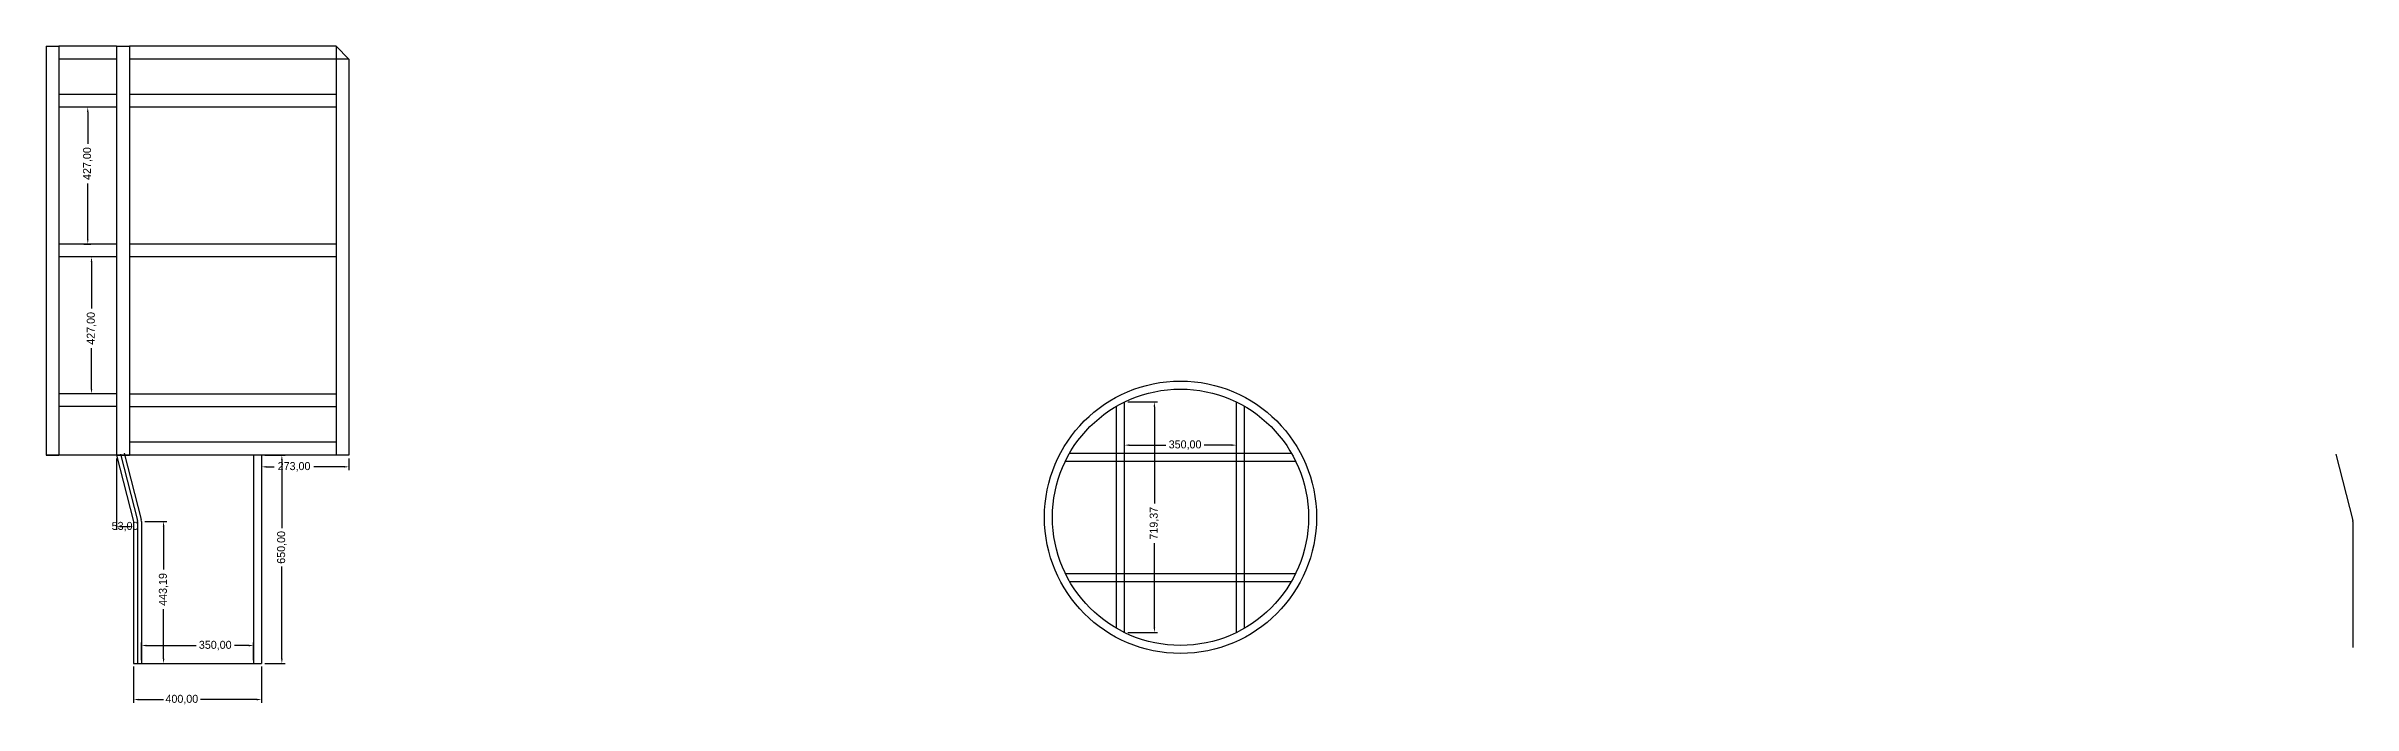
# Model space of a CAD drawing. Header units: millimetres. Extents: x 1539 to 19798, y -4932 to 6751.
# Drawn here: x 12592 to 19798, y -4932 to -2877 of the extents above; entities that cross this region are included whole.
import ezdxf

# ---------------------------------------------------------------- set-up
doc = ezdxf.new("R2010")
doc.units = ezdxf.units.MM
doc.header["$PDSIZE"] = -1
doc.dimstyles.new('ISO-25', dxfattribs={"dimtxt": 2.5, "dimasz": 2.5, "dimexe": 1.25, "dimexo": 0.625, "dimtad": 1, "dimtxsty": 'Standard', "dimcen": 2.5, "dimadec": 0, "dimazin": 0, "dimtfac": 1, "dimtmove": 0, "dimatfit": 3, "dimfxl": 1, "dimarcsym": 0})

# ---------------------------------------------------------------- blocks, each defined once
blk = doc.blocks.new('*D51')
at = {"color": 0, "lineweight": -2}
for p, q in [((12722.4, -3082.6), (12722.4, -3181.5)), ((12722.4, -3479.6), (12722.4, -3305.4)), ((12710.1, -3494.6), (12732.4, -3494.6))]:
    blk.add_line(p, q, dxfattribs=at)
at = {"color": 0}
for points in [[(12719.9, -3082.6), (12724.9, -3082.6), (12722.4, -3067.6)], [(12719.9, -3479.6), (12724.9, -3479.6), (12722.4, -3494.6)]]:
    blk.add_solid(points, dxfattribs=at)
at = {"layer": 'Defpoints', "color": 0}
for p in [(12722.4, -3067.6), (12722.4, -3067.6), (12700.1, -3494.6)]:
    blk.add_point(p, dxfattribs=at)
at = {"color": 0, "insert": (12722.4, -3243.5), "char_height": 25, "attachment_point": 5, "rotation": 90}
blk.add_mtext('427,00', dxfattribs=at)
blk = doc.blocks.new('*D52')
at = {"color": 0, "lineweight": -2}
for p, q in [((12743.1, -3534.6), (12724.1, -3534.6)), ((12734.1, -3549.6), (12734.1, -3695.6)), ((12734.1, -3946.6), (12734.1, -3819.5)), ((12743.1, -3961.6), (12724.1, -3961.6))]:
    blk.add_line(p, q, dxfattribs=at)
at = {"color": 0}
for points in [[(12731.6, -3549.6), (12736.6, -3549.6), (12734.1, -3534.6)], [(12731.6, -3946.6), (12736.6, -3946.6), (12734.1, -3961.6)]]:
    blk.add_solid(points, dxfattribs=at)
at = {"layer": 'Defpoints', "color": 0}
for p in [(12734.1, -3534.6), (12753.1, -3534.6), (12753.1, -3961.6)]:
    blk.add_point(p, dxfattribs=at)
at = {"color": 0, "insert": (12734.1, -3757.6), "char_height": 25, "attachment_point": 5, "rotation": 90}
blk.add_mtext('427,00', dxfattribs=at)
blk = doc.blocks.new('*D60')
at = {"color": 0, "lineweight": -2}
for p, q in [((12812.4, -4163.1), (12812.4, -4386.2)), ((12827.4, -4376.2), (12850.4, -4376.2)), ((12865.4, -4370), (12865.4, -4386.2))]:
    blk.add_line(p, q, dxfattribs=at)
at = {"color": 0}
for points in [[(12827.4, -4373.7), (12827.4, -4378.7), (12812.4, -4376.2)], [(12850.4, -4373.7), (12850.4, -4378.7), (12865.4, -4376.2)]]:
    blk.add_solid(points, dxfattribs=at)
at = {"layer": 'Defpoints', "color": 0}
for p in [(12812.4, -4153.1), (12865.4, -4360), (12865.4, -4376.2)]:
    blk.add_point(p, dxfattribs=at)
at = {"color": 0, "insert": (12838.9, -4376.2), "char_height": 25, "attachment_point": 5}
blk.add_mtext('53,00', dxfattribs=at)
blk = doc.blocks.new('*D61')
at = {"color": 0, "lineweight": -2}
for p, q in [((12900.4, -4360), (12969.3, -4360)), ((12959.3, -4375), (12959.3, -4510.3)), ((12959.3, -4788.1), (12959.3, -4634.2)), ((12900.4, -4803.1), (12969.3, -4803.1))]:
    blk.add_line(p, q, dxfattribs=at)
at = {"color": 0}
for points in [[(12956.8, -4375), (12961.8, -4375), (12959.3, -4360)], [(12956.8, -4788.1), (12961.8, -4788.1), (12959.3, -4803.1)]]:
    blk.add_solid(points, dxfattribs=at)
at = {"layer": 'Defpoints', "color": 0}
for p in [(12890.4, -4360), (12959.3, -4360), (12890.4, -4803.1)]:
    blk.add_point(p, dxfattribs=at)
at = {"color": 0, "insert": (12959.3, -4572.2), "char_height": 25, "attachment_point": 5, "rotation": 90}
blk.add_mtext('443,19', dxfattribs=at)
blk = doc.blocks.new('*D62')
at = {"color": 0, "lineweight": -2}
for p, q in [((12865.4, -4813.1), (12865.4, -4925.7)), ((13265.4, -4813.1), (13265.4, -4925.7)), ((12880.4, -4915.7), (12958.5, -4915.7)), ((13250.4, -4915.7), (13074.1, -4915.7))]:
    blk.add_line(p, q, dxfattribs=at)
at = {"color": 0}
for points in [[(12880.4, -4913.2), (12880.4, -4918.2), (12865.4, -4915.7)], [(13250.4, -4913.2), (13250.4, -4918.2), (13265.4, -4915.7)]]:
    blk.add_solid(points, dxfattribs=at)
at = {"layer": 'Defpoints', "color": 0}
for p in [(12865.4, -4803.1), (13265.4, -4803.1), (12865.4, -4915.7)]:
    blk.add_point(p, dxfattribs=at)
at = {"color": 0, "insert": (13016.3, -4915.7), "char_height": 25, "attachment_point": 5}
blk.add_mtext('400,00', dxfattribs=at)
blk = doc.blocks.new('*D64')
at = {"color": 0, "lineweight": -2}
for p, q in [((12890.4, -4793.1), (12890.4, -4737.2)), ((12905.4, -4747.2), (13060.8, -4747.2)), ((13225.4, -4747.2), (13180.5, -4747.2)), ((13240.4, -4793.1), (13240.4, -4737.2))]:
    blk.add_line(p, q, dxfattribs=at)
at = {"color": 0}
for points in [[(12905.4, -4744.7), (12905.4, -4749.7), (12890.4, -4747.2)], [(13225.4, -4744.7), (13225.4, -4749.7), (13240.4, -4747.2)]]:
    blk.add_solid(points, dxfattribs=at)
at = {"layer": 'Defpoints', "color": 0}
for p in [(13240.4, -4747.2), (12890.4, -4803.1), (13240.4, -4803.1)]:
    blk.add_point(p, dxfattribs=at)
at = {"color": 0, "insert": (13120.6, -4747.2), "char_height": 25, "attachment_point": 5}
blk.add_mtext('350,00', dxfattribs=at)
blk = doc.blocks.new('*D65')
at = {"color": 0, "lineweight": -2}
for p, q in [((13275.4, -4153.1), (13338.7, -4153.1)), ((13328.7, -4168.1), (13328.7, -4381.1)), ((13328.7, -4788.1), (13328.7, -4500.8)), ((13275.4, -4803.1), (13338.7, -4803.1))]:
    blk.add_line(p, q, dxfattribs=at)
at = {"color": 0}
for points in [[(13326.2, -4168.1), (13331.2, -4168.1), (13328.7, -4153.1)], [(13326.2, -4788.1), (13331.2, -4788.1), (13328.7, -4803.1)]]:
    blk.add_solid(points, dxfattribs=at)
at = {"layer": 'Defpoints', "color": 0}
for p in [(13265.4, -4153.1), (13328.7, -4153.1), (13265.4, -4803.1)]:
    blk.add_point(p, dxfattribs=at)
at = {"color": 0, "insert": (13328.7, -4441), "char_height": 25, "attachment_point": 5, "rotation": 90}
blk.add_mtext('650,00', dxfattribs=at)
blk = doc.blocks.new('*D71')
at = {"color": 0, "lineweight": -2}
for p, q in [((13265.4, -4163.1), (13265.4, -4199.6)), ((13538.4, -4163.1), (13538.4, -4199.6)), ((13280.4, -4189.6), (13304.9, -4189.6)), ((13523.4, -4189.6), (13428.7, -4189.6))]:
    blk.add_line(p, q, dxfattribs=at)
at = {"color": 0}
for points in [[(13280.4, -4187.1), (13280.4, -4192.1), (13265.4, -4189.6)], [(13523.4, -4187.1), (13523.4, -4192.1), (13538.4, -4189.6)]]:
    blk.add_solid(points, dxfattribs=at)
at = {"layer": 'Defpoints', "color": 0}
for p in [(13265.4, -4153.1), (13538.4, -4153.1), (13265.4, -4189.6)]:
    blk.add_point(p, dxfattribs=at)
at = {"color": 0, "insert": (13366.8, -4189.6), "char_height": 25, "attachment_point": 5}
blk.add_mtext('273,00', dxfattribs=at)
blk = doc.blocks.new('*D72')
at = {"color": 0, "lineweight": -2}
for p, q in [((15970.9, -3987.3), (16064.4, -3987.3)), ((16054.4, -4002.3), (16054.4, -4303.6)), ((16054.4, -4691.6), (16054.4, -4427.5)), ((15970.9, -4706.6), (16064.4, -4706.6))]:
    blk.add_line(p, q, dxfattribs=at)
at = {"color": 0}
for points in [[(16051.9, -4002.3), (16056.9, -4002.3), (16054.4, -3987.3)], [(16051.9, -4691.6), (16056.9, -4691.6), (16054.4, -4706.6)]]:
    blk.add_solid(points, dxfattribs=at)
at = {"layer": 'Defpoints', "color": 0}
for p in [(15960.9, -3987.3), (16054.4, -3987.3), (15960.9, -4706.6)]:
    blk.add_point(p, dxfattribs=at)
at = {"color": 0, "insert": (16054.4, -4365.5), "char_height": 25, "attachment_point": 5, "rotation": 90}
blk.add_mtext('719,37', dxfattribs=at)
blk = doc.blocks.new('*D73')
at = {"color": 0, "lineweight": -2}
for p, q in [((15960.9, -4136.9), (15960.9, -4111.9)), ((15975.9, -4121.9), (16090.3, -4121.9)), ((16295.9, -4121.9), (16210, -4121.9)), ((16310.9, -4136.9), (16310.9, -4111.9))]:
    blk.add_line(p, q, dxfattribs=at)
at = {"color": 0}
for points in [[(15975.9, -4119.4), (15975.9, -4124.4), (15960.9, -4121.9)], [(16295.9, -4119.4), (16295.9, -4124.4), (16310.9, -4121.9)]]:
    blk.add_solid(points, dxfattribs=at)
at = {"layer": 'Defpoints', "color": 0}
for p in [(15960.9, -4121.9), (15960.9, -4146.9), (16310.9, -4146.9)]:
    blk.add_point(p, dxfattribs=at)
at = {"color": 0, "insert": (16150.2, -4121.9), "char_height": 25, "attachment_point": 5}
blk.add_mtext('350,00', dxfattribs=at)

msp = doc.modelspace()

# ---------------------------------------------------------------- linework, layer by layer
for p, q in [((12592.3503, -2877.144), (12592.3503, -4153.144)), ((12592.3503, -2877.144), (12632.3503, -2877.144)), ((12632.3503, -2877.144), (12632.3503, -4153.144)), ((12812.3503, -2877.144), (12632.3503, -2877.144)), ((12812.3503, -2877.144), (12812.3503, -4153.144)), ((12812.3503, -2877.144), (12852.3503, -2877.144)), ((12852.3503, -2877.144), (12852.3503, -4153.144)), ((13498.3503, -2877.144), (12852.3503, -2877.144)), ((13498.3503, -2877.144), (13498.3503, -4153.144)), ((13498.3503, -2877.144), (13538.3503, -2917.144)), ((12812.3503, -2917.144), (12632.3503, -2917.144)), ((13498.3503, -2917.144), (12852.3503, -2917.144)), ((13538.3503, -2917.144), (13498.3503, -2917.144)), ((13538.3503, -2917.144), (13538.3503, -4153.144)), ((12812.3503, -3027.644), (12632.3503, -3027.644)), ((12812.3503, -3067.644), (12632.3503, -3067.644)), ((13498.3503, -3027.644), (12852.3503, -3027.644)), ((13498.3503, -3067.644), (12852.3503, -3067.644)), ((12812.3503, -3494.644), (12632.3503, -3494.644)), ((13498.3503, -3494.644), (12852.3503, -3494.644)), ((12812.3503, -3534.644), (12632.3503, -3534.644)), ((13498.3503, -3534.644), (12852.3503, -3534.644)), ((12812.3503, -3961.644), (12632.3503, -3961.644)), ((13498.3503, -3962.644), (12852.3503, -3962.644)), ((12812.3503, -4001.644), (12632.3503, -4001.644)), ((13498.3503, -4002.644), (12852.3503, -4002.644)), ((15935.8743, -4693.3561), (15935.8743, -4000.5358)), ((15960.8743, -4706.6333), (15960.8743, -3987.2586)), ((16310.8743, -4706.6333), (16310.8743, -3987.2586)), ((16335.8743, -4693.3561), (16335.8743, -4000.5358)), ((12592.3503, -4153.144), (12632.3503, -4153.144)), ((13538.3503, -4153.144), (12592.3503, -4153.144)), ((12812.3503, -4153.144), (12852.3503, -4153.144)), ((12812.3503, -4153.144), (12865.3503, -4359.9507)), ((12824.459, -4150.0409), (12877.459, -4356.8475)), ((12836.5677, -4146.9377), (12889.5677, -4353.7443)), ((13498.3503, -4113.144), (12852.3503, -4113.144)), ((13498.3503, -4153.144), (12852.3503, -4153.144)), ((13240.3503, -4153.144), (13240.3503, -4803.144)), ((13265.3503, -4153.144), (13265.3503, -4803.144)), ((13538.3503, -4153.144), (13498.3503, -4153.144)), ((15776.1869, -4171.946), (16495.5616, -4171.946)), ((15789.4641, -4146.946), (16482.2844, -4146.946)), ((19744.7818, -4150.0409), (19797.7818, -4356.8475)), ((12865.3503, -4359.9507), (12865.3503, -4803.144)), ((12877.8503, -4359.9507), (12877.459, -4356.8475)), ((12877.8503, -4359.9507), (12877.8503, -4803.144)), ((12890.3503, -4359.9507), (12889.5677, -4353.7443)), ((12890.3503, -4359.9507), (12890.3503, -4803.144)), ((19798.1731, -4359.9507), (19797.7818, -4356.8475)), ((19798.1731, -4359.9507), (19798.1731, -4753.144)), ((15776.1869, -4521.946), (16495.5616, -4521.946)), ((15789.4641, -4546.946), (16482.2844, -4546.946)), ((12865.3503, -4803.144), (13265.3503, -4803.144))]:
    msp.add_line(p, q)
for radius in [425, 400]:
    msp.add_circle((16135.8743, -4346.946), radius)

# ---------------------------------------------------------------- dimensions: what is measured, and where the dimension line sits
for base, p1, p2, picture, middle in [((12722.3503, -3067.644), (12700.1306, -3494.644), (12722.3503, -3067.644), '*D51', (12722.3503, -3243.4513)), ((12734.1218, -3534.644), (12753.1388, -3961.644), (12753.1388, -3534.644), '*D52', (12734.1218, -3757.5855)), ((16054.397, -3987.2586), (15960.8743, -4706.6333), (15960.8743, -3987.2586), '*D72', (16054.397, -4365.5423)), ((13328.72, -4153.144), (13265.3503, -4803.144), (13265.3503, -4153.144), '*D65', (13328.72, -4440.963)), ((12959.3379, -4359.9507), (12890.3503, -4803.144), (12890.3503, -4359.9507), '*D61', (12959.3379, -4572.2098))]:
    dim = msp.add_linear_dim(base=base, p1=p1, p2=p2, angle=90, dimstyle='ISO-25', override={"dimtxt": 25, "dimasz": 15, "dimexe": 10, "dimexo": 10, "dimgap": 1.524, "dimtad": 0, "dimzin": 0, "dimadec": 2, "dimtzin": 0})
    dim.commit()
    dim.dimension.update_dxf_attribs({"geometry": picture, "text_midpoint": middle, "dimtype": 160})
for base, p1, p2, picture, middle in [((15960.8743, -4121.9195), (16310.8743, -4146.946), (15960.8743, -4146.946), '*D73', (16150.1822, -4121.9195)), ((12865.3503, -4376.1768), (12812.3503, -4153.144), (12865.3503, -4359.9507), '*D60', (12838.8503, -4376.1768)), ((13265.3503, -4189.5567), (13538.3503, -4153.144), (13265.3503, -4153.144), '*D71', (13366.8079, -4189.5567)), ((13240.3503, -4747.1603), (12890.3503, -4803.144), (13240.3503, -4803.144), '*D64', (13120.6141, -4747.1603)), ((12865.3503, -4915.7088), (13265.3503, -4803.144), (12865.3503, -4803.144), '*D62', (13016.3146, -4915.7088))]:
    dim = msp.add_linear_dim(base=base, p1=p1, p2=p2, dimstyle='ISO-25', override={"dimtxt": 25, "dimasz": 15, "dimexe": 10, "dimexo": 10, "dimgap": 1.524, "dimtad": 0, "dimzin": 0, "dimadec": 2, "dimtzin": 0})
    dim.commit()
    dim.dimension.update_dxf_attribs({"geometry": picture, "text_midpoint": middle, "dimtype": 160})

doc.saveas('drawing.dxf')
